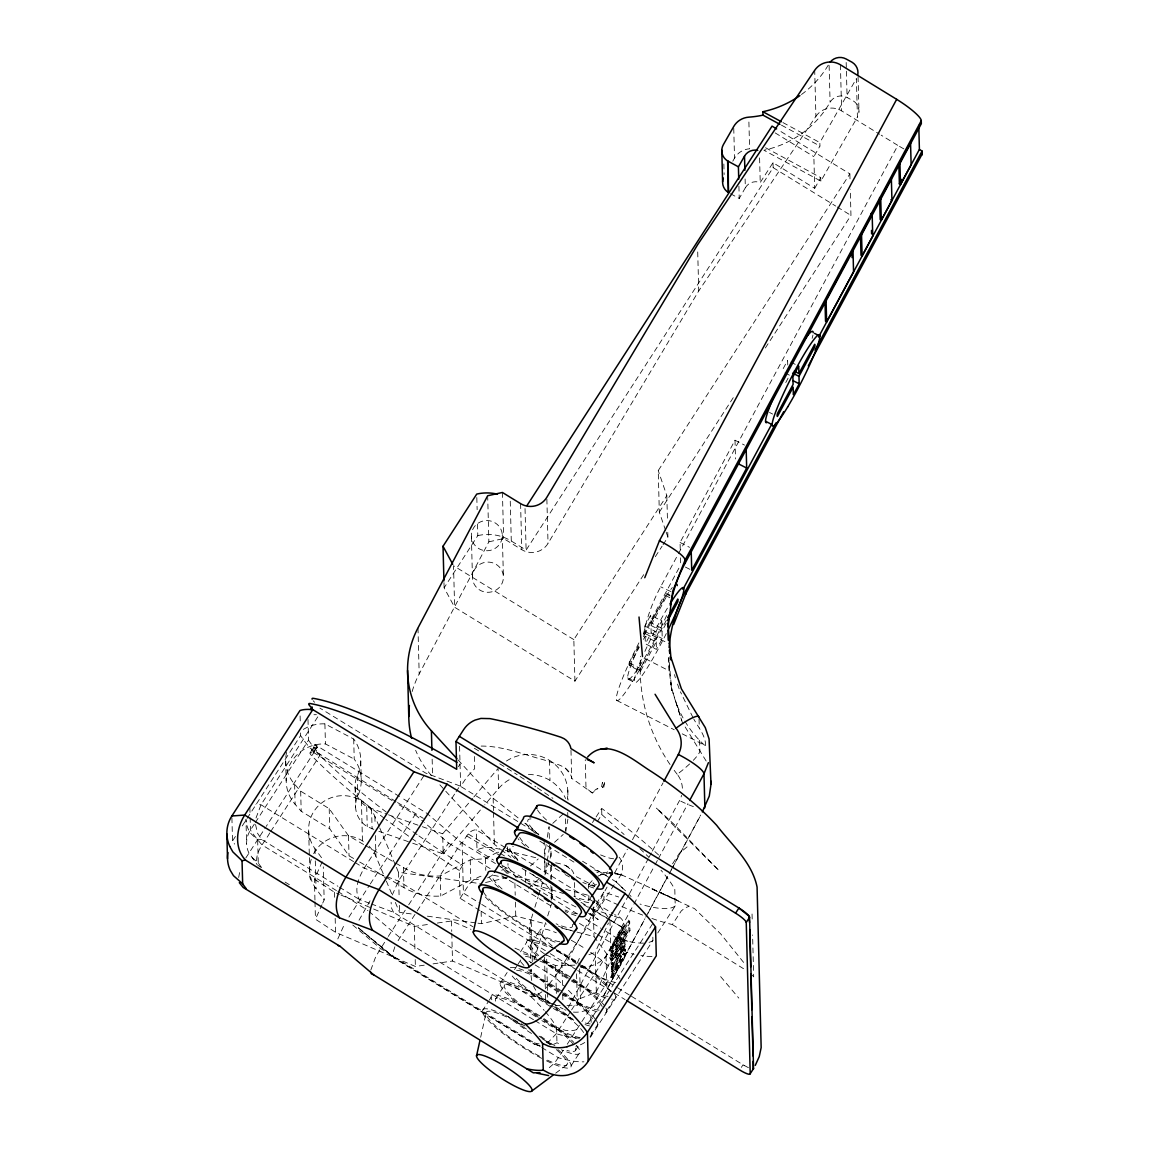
<?xml version="1.0" encoding="UTF-8"?>
<svg xmlns="http://www.w3.org/2000/svg" width="1149" height="1149" viewBox="0 0 1149 1149"><rect width="100%" height="100%" fill="white"/><g stroke="black" fill="none" stroke-linecap="round" stroke-linejoin="round"><path stroke-width="0.75" stroke-dasharray="5 3.75" d="M617.114 938.79L618.047 936.22L610.995 947.982L612.115 948.557L618.88 937.124C615.433 943.501 620.862 929.455 623.835 926.108C627.799 924.227 619.756 941.347 617.114 938.647M615.936 947.71L617.386 944.061A7.741 0.833 -62.9 0 1 619.368 940.658A10.111 1.077 -62.9 0 1 620.862 938.503L621.508 937.957L619.857 941.979A8.474 0.905 -62.9 0 1 616.898 946.833A7.411 0.79 -62.9 0 1 615.936 947.71L614.787 946.948L616.281 943.501A7.741 0.833 -62.9 0 1 618.263 940.097A10.111 1.077 -62.9 0 1 619.742 937.943L621.508 937.957M611.785 977.684L621.508 960.133L612.776 974.28L611.67 973.706L620.403 959.559L611.713 975.156L611.785 977.684L612.891 978.244L621.25 964.14A7.038 0.747 -62.9 0 0 625.429 955.307A12.021 1.293 -62.9 0 0 625.157 953.972A28.179 3.016 -62.9 0 0 624.137 954.862L622.787 954.388A7.066 0.761 -62.9 0 0 624.553 949.634A13.386 1.436 -62.9 0 0 623.95 949.419A21.343 2.284 -62.9 0 0 623.304 950.022L624.41 950.582A21.343 2.284 -62.9 0 1 625.056 949.993A13.386 1.436 -62.9 0 1 625.659 950.194A7.066 0.761 -62.9 0 1 623.893 954.948L623.806 955.221M238.676 877.52L240.141 869.434M612.776 974.28L612.719 971.666L620.245 958.97C622.873 955.623 620.043 954.201 619.139 958.41L611.613 971.106L611.67 973.706M546.105 844.328L544.712 856.479M547.283 837.262L549.064 826.691L549.409 840.077M546.924 862.64L545.157 873.226L544.755 858.159M547.226 860.874L549.581 846.77M565.696 832.221L567.893 819.151M623.088 950.237L623.95 946.201L625.056 946.762L624.194 950.812M370.782 970.144L375.852 956.37L387.299 937.957M256.026 817.973L260.995 804.76L319.077 714.836M480.67 1037.274L485.955 1013.432M610.995 947.982L619.498 931.667L624.036 925.505M612.115 948.557L620.604 932.227L625.142 926.008M623.088 932.169L623.419 931.882A19.576 2.097 -62.9 0 1 624.237 931.638A8.819 0.948 -62.9 0 1 623.692 934.051A9.307 0.991 -62.9 0 1 620.259 941.275L619.052 943.458A22.032 2.355 -62.9 0 1 615.017 950.18A20.064 2.154 -62.9 0 1 611.153 955.164A14.348 1.537 -62.9 0 1 610.837 954.058A6.908 0.747 -62.9 0 1 612.173 950.438L613.279 950.999A6.908 0.747 -62.9 0 0 611.943 954.618A14.348 1.537 -62.9 0 0 612.259 955.738A20.064 2.154 -62.9 0 0 616.123 950.74A22.032 2.355 -62.9 0 0 620.158 944.033L621.365 941.85A9.307 0.991 -62.9 0 0 624.797 934.611A8.819 0.948 -62.9 0 0 625.343 932.198A19.576 2.097 -62.9 0 0 624.525 932.442L623.088 932.169L624.395 932.27L629.738 923.25L629.681 920.722L628.575 920.148L611.053 949.72L611.11 952.09L612.216 952.665L613.351 950.783M392.254 895.014L398.444 881.039L455.061 793.37M532.289 961.641L531.168 919.114L532.763 914.015M534.874 907.222L538.048 897.024M538.579 895.315L542.802 881.714M544.928 874.92L550.213 857.93A18.772 18.312 -1.5 0 0 549.423 845.204M533.969 960.09L545.603 922.69M547.714 915.897L551.419 904.004M337.806 938.92L344.571 923.968M359.019 920.234L370.079 900.845M394.868 946.776L392.47 954.345L393.662 957.792L534.558 1044.312L540.389 1045.935M314.955 900.084L314.395 879.2L322.395 861.477M424.225 965.174L415.378 966.467L335.537 932.299L315.444 919.214L321.979 904.723M322.711 903.114L324.162 899.897L323.3 866.834M579.369 958.395L576.338 965.117L555.628 965.577L539.355 958.611M567.032 1005.375L577.387 1005.145L580.417 998.424L596.317 992.262L595.268 952.234L608.467 922.949M596.317 992.262L610.981 959.717L609.932 919.703L595.958 900.615M612.202 963.034L613.465 963.264L612.604 967.199L611.483 966.639L611.426 964.37L612.202 963.034L613.307 963.594M573.423 1012.111C588.231 1013.418 601.43 1002.603 606.916 989.433L644.905 918.74M412.146 691.597A93.873 91.575 -1.5 0 1 419.184 674.018L488.871 541.825L487.722 497.531M680.237 549.294L680.064 542.486L735.015 440.239L744.509 445.094M643.584 633.875A178.985 174.605 -1.5 0 1 660.646 586.794L677.594 555.269M678.441 553.689L897.872 145.42L881.154 135.151M643.383 634.277A62.276 6.664 -62.9 0 1 644.905 631.433L679.648 566.787M643.483 639.375L645.135 636.287L656.223 641.946L640.453 671.275L629.365 665.616A40.675 4.352 -62.9 0 1 629.293 662.872L639.261 644.345M643.411 636.618L645.063 633.53L644.862 626.076A40.675 4.352 -62.9 0 1 650.679 615.246L661.767 620.92L661.968 628.374L650.88 622.715L650.679 615.246M650.88 622.715L666.65 593.372L669.81 594.995M629.365 665.616L639.332 647.088M666.19 623.404L662.039 631.117L662.226 638.585A40.675 4.352 -62.9 0 1 656.409 649.4L645.336 643.742A40.675 4.352 -62.9 0 0 651.153 632.927L650.952 625.458L666.722 596.13A40.675 4.352 -62.9 0 0 666.65 593.372M640.453 671.275A40.675 4.352 -62.9 0 1 640.381 668.531L666.808 619.383M547.499 990.438L546.579 954.991L561.904 962.819A32.301 31.511 -1.5 0 0 565.466 964.428L607.045 887.071M614.672 872.852L627.411 849.168M632.496 839.704L663.045 782.857M568.367 1007.343L628.618 895.243M629.465 893.678L648.137 858.935M648.984 857.355L651.526 852.615M652.373 851.036L679.533 800.523A25.034 24.416 -1.5 0 0 681.587 795.338M580.489 967.171C590.04 967.372 600.18 963.882 606.04 956.011L633.056 905.742M633.903 904.177L654.169 866.475M655.002 864.895L657.544 860.184M658.391 858.619L687.935 803.639M645.752 917.175L667.698 876.328M671.088 870.052L700.631 815.058M604.187 994.761L644.675 919.444M648.05 913.168L668.301 875.509M669.135 873.944L671.662 869.233M672.51 867.667L701.192 814.311M732.803 161.19L734.527 158.16A18.772 18.312 -1.5 0 1 749.608 148.796L748.818 118.907M730.477 193.707L739.238 198.461L745.342 187.775L745.112 178.985M745.342 187.775A12.079 11.777 -1.5 0 1 760.236 182.504L773.018 162.698L814.698 188.292L813.865 156.652L819.941 146.038L819.855 142.591L856.407 78.549L857.413 117.054L820.86 181.111L763.913 150.217A100.135 97.679 -1.5 0 0 830.081 102.232A12.51 12.208 -1.5 0 1 847.1 97.493L853.147 100.796A12.51 12.208 -1.5 0 1 857.413 117.054M814.698 188.292L820.759 177.664L765.363 147.618M611.11 952.09L629.681 920.722M611.239 957.146L628.762 927.573L629.867 928.148L629.939 930.661L612.417 960.219L611.311 959.659L611.239 957.146L612.345 957.706L612.417 960.219M612.345 957.706L629.867 928.148M611.311 959.659L628.833 930.087L628.762 927.573M616.999 953.067C610.119 965.95 626.55 947.264 624.97 943.803L623.864 943.228L615.175 957.232M611.483 966.639L623.936 945.641L623.864 943.228M621.595 955.81L612.676 970.259L611.57 969.684L611.498 967.185L623.95 946.201M612.604 967.199L625.042 946.201L624.97 943.803M611.57 969.684L625.056 946.762M612.891 978.244L612.819 975.716L620.015 963.58A7.038 0.747 -62.9 0 0 624.324 954.747A12.021 1.293 -62.9 0 0 624.051 953.397A28.179 3.016 -62.9 0 0 623.031 954.302L622.701 954.647M616.281 957.792L624.927 942.166L624.869 939.81L623.763 939.25L615.318 953.44A8.905 0.948 -62.9 0 0 612.431 958.884L611.613 960.736A6.995 0.747 -62.9 0 0 610.966 962.603L612.101 964.198A19.188 2.054 -62.9 0 0 613.451 963.192L612.36 962.704A19.188 2.054 -62.9 0 1 610.981 963.623M624.869 939.81L616.424 954.015A8.905 0.948 -62.9 0 0 613.537 959.444L612.719 961.296A6.995 0.747 -62.9 0 0 612.072 963.164L612.101 964.198M488.871 541.825L503.635 538.551L521.79 549.696A18.772 18.312 -1.5 0 0 548.03 543.391L698.736 290.941L815.905 116.365L814.698 70.29M398.071 940.686L416.24 912.435M619.167 956.858L620.503 955.336M614.126 884.787L554.809 977.038L545.258 988.844M570.651 1011.393L556.303 1033.712L547.814 1042.674M571.599 1009.899L622.126 931.322C627.397 924.701 621.911 916.5 614.543 914.69M235.43 836.472L232.515 840.996A32.445 30.822 -23.5 0 0 230.963 843.725M242.238 825.93L246.13 819.898M247.107 818.404L300.621 735.561L300.521 731.985M254.331 824.092L250.468 830.081A24.948 23.698 -23.1 0 0 248.787 852.745L257.275 864.809M255.308 822.583L308.55 740.157L307.946 717.45M399.507 796.516L314.927 744.581L311.58 749.751L313.332 751.877M310.058 752.94L313.39 747.769M384.341 818.303A231.552 42.355 32.9 0 1 311.508 755.525A12.51 2.284 32.9 0 1 311.638 752.753A12.51 2.284 32.9 0 0 313.275 752.308L317.253 747.367L266.252 826.346M313.246 752.509L316.593 747.338M245.814 857.973L265.275 827.855M269.785 832.939C264.543 842.332 254.475 852.141 257.074 863.947M270.762 831.445L320.126 754.994A209.649 38.348 32.9 0 1 308.55 740.157M643.699 574.672L574.931 681.142L454.631 607.275L444.117 587.8L477.812 535.621L477.453 521.775M477.812 535.621A43.806 42.743 -1.5 0 1 511.291 541.021L526.113 550.112L773.148 167.653L773.018 162.698M423.722 776.006L364.219 868.141C358.919 877.147 353.619 889.441 359.278 899.394L370.682 903.689M348.923 917.074L369.36 885.434M370.323 883.94L415.076 814.641L396.965 803.524M458.379 766.728L460.045 764.142M665.616 530.508L659.325 512.138L658.233 470.602L849.872 173.887L778.16 129.866M456.024 791.876L459.873 785.93L538.709 834.346M574.931 681.142L573.839 639.605L666.822 495.65L658.233 470.602M659.325 512.138L735.202 394.667M765.363 347.975L850.964 215.423L850.289 189.47M388.261 936.449L407.723 906.331M408.699 904.823L448.584 843.064L424.469 822.598M417.202 910.956L461.352 842.605L426.696 813.205L401.015 797.435M655.318 556.676L662.097 546.177M663.074 544.683L667.914 537.186L667.77 531.987M479.952 910.496L460.088 898.303L459.356 870.497L462.702 865.326A231.552 42.355 32.9 0 1 418.523 835.639M460.088 898.303L467.815 886.324A25.034 24.416 -1.5 0 1 482.077 875.868M592.482 822.569L595.225 818.318M596.144 816.896L601.659 808.365A228.479 41.795 32.9 0 1 659.469 855.775M597.221 821.679L601.817 814.569L601.659 808.365M482.207 1011.134L488.44 1001.483M489.33 1000.104L491.111 997.346M500.016 983.573L507.126 972.542M520.483 951.875L526.716 942.223M495.808 998.596L504.713 984.822A47.569 8.704 32.9 0 1 550.615 1004.485M514.508 969.655L517.179 965.519M518.07 964.14L522.522 957.246M531.427 943.473L540.317 929.685M588.432 913.182A228.479 41.795 32.9 0 0 592.999 915.38L592.827 909.161L603.843 892.112L618.65 896.996M592.999 915.38L604.015 898.317L603.843 892.112M672.582 863.789L678.786 854.195A10.226 9.996 2.1 0 1 679.734 852.946L687.303 846.712M563.355 1050.258L554.594 1063.012L546.981 1069.69M567.247 1044.226L580.863 1023.141M581.839 1021.633L626.593 952.349A219.042 40.057 32.9 0 0 634.133 954.273M652.488 923.954L591.06 1019.062A24.991 23.957 -17.6 0 1 585.631 1025.037M575.333 1050.703L579.785 1043.809M571.139 1065.726L580.044 1051.953M590.715 1035.407L597.839 1024.391M606.744 1010.603L615.649 996.815M652.833 937.167L652.919 940.457L591.505 1035.565A24.991 24.56 24 0 1 588.489 1039.342M657.774 932.945L675.239 905.915L674.808 889.412A204.651 37.429 32.9 0 0 660.962 870.181M651.914 918.468A228.479 41.795 32.9 0 0 672.337 924.557L681.256 910.97L685.019 907.839L688.854 906.432M741.349 1067.378L743.03 1064.793A12.524 2.284 32.9 0 0 747.683 1067.378M505.129 847.517L476.261 829.779C469.036 829.707 465.604 838.138 462.113 843.079L463.42 893.132L480.239 903.459M612.13 950.367L612.216 952.665M588.805 884.4L593.415 879.272M412.721 843.208L443.198 853.894L442.667 833.815L472.684 798.397M473.833 797.033L498.077 768.437L498.609 788.516L484.749 804.86M443.198 853.894L483.6 806.225M552.784 823.33L565.179 812.128M554.55 842.289L563.225 834.447M530.479 865.929L538.192 858.949M528.425 888.321L538.723 879.028M481.158 746.074C502.731 745.945 523.642 754.563 544.324 760.006C554.191 763.812 569.631 765.378 571.714 778.361A228.479 41.795 32.9 0 1 592.353 792.997L597.911 788.429A12.194 11.433 -86.1 0 0 592.381 793.011M555.685 1073.18L566.931 1064.778M541.955 991.831L535.894 995.752L531.111 996.772L393.504 912.292L372.319 904.306M395.816 863.158L403.443 867.581A62.577 61.055 -1.5 0 0 440.282 875.926L470.214 859.869L485.452 858.648L499.643 851.036M385.647 877.046L403.974 887.66A62.577 61.055 -1.5 0 0 440.799 896.005L470.745 879.947L480.9 879.143M487.564 877.879L493.869 874.504M501.74 870.267L508.045 866.892L507.959 863.545M598.011 876.098L603.44 873.8L611.886 872.78M588.906 954.704L595.268 952.234M485.553 882.504L507.858 877.549M477.97 923.193L481.445 923.681L515.757 916.055L546.378 924.069M373.597 909.003L414.329 926.453L430.243 924.112M437.309 923.064L451.456 920.995L470.989 929.354M433.058 963.867L452.505 961.024L550.17 1002.818M560.123 1005.533L556.676 1005.605L551.793 1003.522M611.656 872.823L609.085 872.795L620.92 874.849L614.629 873.068L616.424 873.412M537.201 1045.432L540.145 1045.691M396.391 867.337L398.473 872.278L480.397 883.653M395.357 902.439L399.522 912.292L413.468 914.231M427.414 916.17L476.217 922.949M622.183 875.15L614.629 873.068M359.005 928.392L394.696 957.95L534.558 1044.312M393.662 957.792L394.696 957.95L358.244 927.76L392.901 957.16M500.576 849.37L493.381 847.876A25.034 24.416 -1.5 0 0 477.05 849.973L476.261 829.779M505.359 850.418L538.163 858.26M572.216 966.395L565.466 964.428M516.418 876.472L550.428 885.391M565.739 889.398L592.956 896.522M643.526 943.128A204.651 37.429 32.9 0 1 627.785 941.232L617.516 938.474L602.277 929.124M561.689 928.09L575.29 931.652M576.999 932.098L594.004 936.55L610.981 959.717M617.516 938.474L627.785 941.232M555.642 862.798C562.479 864.206 571.355 866.073 573.782 873.757M592.827 909.161L612.704 915.696M614.356 916.227L620.618 918.424M303.307 729.414A37.544 36.624 -1.5 0 1 324.908 723.856L353.691 739.022A37.544 36.624 -1.5 0 1 357.325 775.719A25.034 24.416 -1.5 0 0 366.703 806.569L386.796 814.224M388.491 814.813L420.663 826.102M422.358 826.691L442.667 833.815M353.691 739.022L354.222 759.116A37.544 36.624 -1.5 0 1 357.842 795.797A25.034 24.416 -1.5 0 0 367.235 826.648L377.174 830.741M378.868 831.33L411.026 842.619M313.275 752.308L395.457 802.591M459.873 785.93L425.633 773.047L319.91 708.129M514.939 948.169L537.732 957.921M314.395 879.2L334.488 892.27L339.386 894.367M341.009 895.057L371.974 908.313M652.101 888.68L662.284 893.477L650.765 888.407L694.571 908.658L720.682 933.878L745.428 964.672M621.192 874.705L653.336 889.24M682.233 733.838L705.615 745.701C705.802 735.777 698.247 727.331 693.752 718.987M748.459 1067.708L742.843 1064.678M545.301 1011.68A179.617 32.847 32.9 0 1 556.547 1027.249L565.667 1030.452L570.55 1030.696A24.991 23.957 -17.6 0 0 580.073 1028.427M673.142 898.403L679.806 901.548L666.635 895.344L676.531 899.983M790.799 362.093L795.539 364.506M784.982 372.908L789.736 375.335M769.485 412.448L772.645 414.071M680.064 542.486L689.558 547.341M685.393 567.06L690.147 569.473M666.908 594.335L670.082 595.943M666.722 596.13L669.881 597.739M650.952 625.458L662.039 631.117M644.862 626.076L655.95 631.735L656.151 639.189L645.063 633.53M651.153 632.927L662.226 638.585M644.905 631.433L668.503 643.497M629.293 662.872L640.381 668.531M629.106 664.668L640.194 670.327M627.641 677.91L634.291 681.3M628 679.174L634.65 682.563M616.74 700.43L674.248 729.759M629.738 923.25L628.632 922.69L628.575 920.148M628.833 930.087L629.939 930.661M624.108 931.552L625.214 932.112M623.146 932.011L624.252 932.571M620.661 932.27L621.767 932.83M618.894 932.859L620 933.433M618.765 934.022L619.871 934.582M618.65 934.309L619.756 934.884M618.363 934.898L619.469 935.458M618.004 936.234L619.153 936.794M617.903 936.349L619.139 936.895M620.115 937.527L621.221 938.101M619.886 937.771L620.991 938.345M617.458 938.36L618.564 938.934M624.927 942.166L623.821 941.591L623.763 939.25M623.936 945.641L625.042 946.201M624.008 948.5L625.113 949.074M624.453 949.261L625.559 949.835M623.246 949.821L624.367 950.395M623.117 950.122L624.223 950.697M624.467 953.354L625.573 953.914M610.981 947.336L612.087 947.911M622.787 954.388L623.893 954.948M611.053 949.72L613.279 950.999M620.431 959.616L621.508 960.133M610.938 955.221L612.044 955.781M611.426 964.37L612.532 964.93M611.498 967.185L612.618 967.745L612.676 970.259M611.613 971.106L612.719 971.666M611.713 975.156L612.819 975.716M533.452 985.842A31.296 30.52 -1.5 0 0 545.631 999.86L550.845 1002.632M552.382 1003.422L563.125 1008.908M554.019 1044.068A179.617 32.847 32.9 0 0 556.963 1042.703L561.358 1044.958M353.605 858.49L349.023 855.833L329.734 828.759L301.196 811.251L295.135 804.314A37.544 36.624 -1.5 0 1 290.008 764.458A37.544 36.624 -1.5 0 1 325.44 743.934L354.222 759.116M782.914 122.555L819.855 142.591M781.464 125.169L819.941 146.038M286.589 752.38A37.544 36.624 -1.5 0 0 294.618 784.236L300.665 791.158L329.203 808.681L348.506 835.754L363.759 844.601M365.296 845.477L394.279 862.267M359.709 862.023L384.125 876.17M466.695 835.984L499.011 854.957M522.091 868.515L543.635 881.154M583.649 904.651L589.81 908.27M591.347 909.175L609.817 920.004M611.354 920.909L623.663 928.148L608.424 918.913M468.218 834.002L498.695 852.457M500.217 853.377L504.799 856.149M580.992 902.295L587.096 905.986M588.618 906.92L606.902 917.994M672.337 924.557L744.983 969.598M589.538 914.245L598.227 919.573A12.51 2.284 32.9 0 1 590.414 913.326M396.032 801.6L310 748.013A219.042 40.057 32.9 0 1 300.621 735.561M397.54 802.533L423.349 818.375M353.59 861.621L260.995 804.76A209.649 38.348 32.9 0 0 255.854 804.645M355.113 862.554L364.219 868.141L398.444 881.039L472.828 926.712M815.905 116.365A18.772 18.312 -1.5 0 1 841.628 110.879L879.631 134.218M775.173 132.896L813.865 156.652M773.148 167.653L835.711 206.059M837.233 206.992L850.964 215.423M573.839 639.605L453.539 565.739L454.631 607.275M474.393 748.258L480.354 751.934M582.514 861.233L616.036 881.814L625.573 890.906M539.843 841.183L574.845 862.655M506.652 848.45L594.794 902.568M596.302 903.502L613.02 913.757M477.05 849.973L493.467 860.055M461.352 842.605L578.091 914.274M585.516 918.841L600.841 928.248M448.584 843.064L491.183 869.219M501.84 875.753L553.559 907.523M579.426 923.394L596.159 933.663M597.681 934.611L626.593 952.349M481.761 904.392L616.209 986.934M617.53 987.752L631.289 996.197M631.49 996.327L743.03 1064.793M481.474 911.444L548.705 952.708M550.227 953.656L576.209 969.598M577.732 970.532L612.877 992.104M614.399 993.052L625.099 999.616M529 961.196L533.553 963.997M535.075 964.916L554.809 977.038A204.651 37.429 32.9 0 1 565.064 986.876M255.566 824.551L257.433 833.111L261.656 839.459L337.921 886.281M339.443 887.215L359.278 899.394M336.427 890.576L262.044 844.932A209.649 38.348 32.9 0 1 250.468 830.081L250.137 817.858M337.935 891.509L367.939 910.568M533.524 1019.723L399.924 937.699L369.26 911.688M535.046 1020.657L556.303 1033.712A204.651 37.429 32.9 0 0 580.475 1038.236M257.893 865.384L260.924 867.236M285.081 882.073L289.605 884.859M540.231 1046.581L380.491 948.5L352.341 924.629M541.754 1047.515L558.486 1057.784A219.042 40.057 32.9 0 0 583.907 1061.82M261.512 867.452A184.616 33.766 32.9 0 1 258.266 862.985L251.2 856.766M565.94 865.671L572.073 870.439M458.049 759.891L493.151 798.21L519.305 818.835M524.806 823.187L538.565 834.03M439.88 784.824L494.357 844.285L499.872 848.637M501.237 849.714L510.874 857.312M532.892 874.691L545.272 884.457A18.772 18.312 -1.5 0 1 552.195 899.739M261.656 839.459A184.616 33.766 32.9 0 0 257.663 840.077L250.583 833.255L248.155 828.989A24.948 24.531 36.1 0 1 245.972 819.481L246.604 843.668M415.076 814.641L423.119 821.463M601.817 814.569L624.122 834.504M625.271 890.619L616.036 881.814C622.241 875.351 625.645 864.421 619.009 857.053M704.596 745.241C686.384 728.897 674.678 706.161 670.671 682.118L671.763 690.664L668.833 657.501L669.221 670.858L671.763 690.664M720.653 976.621L738.793 998.093M314.927 744.581L317.253 747.367M565.279 768.063L570.493 774.397M752.265 975.113L753.687 976.894L752.595 934.97M517.998 860.788L507.528 846.813L507.743 855.172M508.045 866.892L516.432 878.066M379.041 826.26L374.876 816.408A34.427 33.58 -1.5 0 0 326.431 799.848A34.427 33.58 -1.5 0 0 314.984 848.709L323.113 859.869M311.207 859.38A34.427 33.58 -1.5 0 0 316.032 888.723L324.162 899.897M706.175 761.04L682.291 722.319L676.057 702.628M393.504 912.292L391.622 908.27L391.105 902.295M692.991 717.608L680.423 691.799M379.73 827.898L395.701 865.7M369.016 846.066A34.427 33.58 -1.5 0 1 375.924 856.422L385.647 879.43M386.337 881.082L391.895 894.224M620.388 937.397L618.751 941.419A8.474 0.905 -62.9 0 1 615.792 946.259A7.411 0.79 -62.9 0 1 614.83 947.149M677.551 684.1L679.174 688.797M666.19 532.174L667.914 537.186M672.984 692.761L681.774 720.682M308.866 837.449L309.584 839.948M309.469 875.955L310.632 879.976M674.492 674.592L675.382 677.824M858.059 76.753L858.978 111.769M849.872 173.887L850.059 180.81M846.181 62.477L846.368 69.486M846.411 71.238L847.1 97.493M840.422 64.804L841.628 110.879M829.118 65.479L830.081 102.232M820.759 177.664L820.86 181.111M787.74 364.951L787.625 360.47A40.675 4.352 -62.9 0 0 781.808 371.285M759.59 157.901L760.236 182.504M738.922 186.152L739.238 198.461M733.751 128.286L734.527 158.16M752.049 914.015L752.236 920.995M735.015 440.239L735.504 458.982M723.856 164.005L724.129 174.547M697.716 251.947L698.736 290.941M699.052 719.173L699.281 727.978M699.597 740.243L699.87 750.828A28.782 5.113 -38.3 0 1 693.307 760.322M680.467 557.811L680.639 564.633M666.822 495.65L667.454 519.879M656.223 641.946L656.409 649.4M645.135 636.287L645.336 643.742M606.04 956.011L606.916 989.433M593.229 906.963L594.004 936.55M588.633 888.392L588.532 884.845A12.51 2.284 32.9 0 1 594.794 886.224A228.479 41.795 32.9 0 1 574.27 875.581M588.805 895.459L588.992 902.525M591.146 1022.351L591.06 1019.062A204.651 37.429 32.9 0 0 566.242 988.068M591.419 1032.262L591.505 1035.565A204.651 37.429 32.9 0 1 587.627 1037.461M579.642 968.837L580.417 998.424M570.981 750.326L571.714 778.361M574.443 882.59L574.816 896.608M576.568 973.821L577.387 1005.145M567.778 790.095L568.037 800.135M567.707 812.458L567.85 817.485M565.351 818.82L565.653 830.54M561.904 962.819L562.507 985.856M562.751 994.718L562.881 1000.047M546.867 499.083L548.03 543.391M555.628 965.577L556.36 993.425M549.481 760.351L550.012 780.444M556.547 1027.249L556.963 1042.703M550.989 851.495L551.175 858.576M551.362 865.671L551.735 879.847M551.908 886.942L552.195 897.57M550.443 866.791L550.773 879.186M550.96 886.281L551.376 902.224M544.109 840.149L544.525 856.106M544.569 857.872L544.985 873.814M547.556 992.205L547.786 1001.066M544.511 957.332L545.301 987.465M545.488 994.546L545.631 999.86M525.036 508.576L526.113 550.112M520.583 503.621L521.79 549.696M529.833 927.43L530.752 962.862M530.939 969.957L531.039 973.505M525.337 870.569L525.639 882.288M510.257 501.208L511.291 541.021M514.896 882.992L515.212 895.172M515.398 902.137L515.757 916.055M502.429 492.476L503.635 538.551M502.3 534.644L503.391 576.18M493.151 798.21L493.481 810.62M493.524 812.386L494.357 844.285M476.821 497.546L477.137 509.668M485.452 858.648L485.768 870.368M471.392 536.669L472.469 578.206M481.129 911.487L481.445 923.681M474.609 756.502L474.652 768.71L466.724 777.227L460.634 786.404L459.543 745.026M470.214 859.869L470.745 879.947M443.974 582.615L444.117 587.8M451.456 920.995L451.729 931.437M451.772 933.175L452.505 961.024M440.282 875.926L440.799 896.005M432.153 759.173L432.57 775.13M417.977 627.928L419.184 674.018M414.329 926.453L415.019 952.55M415.206 959.516L415.378 966.467M403.443 867.581L403.974 887.66M398.473 872.278L399.163 898.374M399.349 905.34L399.522 912.292M374.876 816.408L375.105 825.097M375.378 835.538L375.924 856.422M371.558 808.882L372.089 828.96M366.703 806.569L367.235 826.648M360.757 760.753L361.274 780.832M361.418 800.81L362.452 840.824M357.325 775.719L357.842 795.797M355.084 787.525L355.601 807.603M348.506 835.754L349.023 855.833M334.488 892.27L334.632 897.498M335.178 918.367L335.537 932.299M329.203 808.681L329.734 828.759M324.908 723.856L325.44 743.934M314.984 848.709L315.113 853.922M315.3 860.888L316.032 888.723M314.998 901.821L315.444 919.214M308.708 831.531L309.34 855.89M309.397 857.628L309.756 871.56M300.104 715.913L300.291 723.051M300.665 791.158L301.196 811.251M294.618 784.236L295.135 804.314M285.656 760.825L286.187 780.903M257.663 840.077L258.266 862.985M249.864 807.388L250.094 816.12M231.911 817.786L232.515 840.996A219.042 40.057 32.9 0 0 234.626 844.098M506.479 761.011A39.425 38.463 -1.5 0 1 549.753 760.523A39.425 38.463 -1.5 0 1 567.362 799.072M498.609 788.516A39.425 38.463 -1.5 0 1 511.937 778.333M528.411 774.541A39.425 38.463 -1.5 0 1 565.538 798.541M313.62 853.693A34.427 33.58 -1.5 0 1 365.899 843.251M655.95 631.735A40.675 4.352 -62.9 0 1 661.767 620.92M638.887 642.923A62.276 6.664 -62.9 0 0 616.525 700.086A62.276 6.664 -62.9 0 0 645.623 658.808L669.221 670.858A150.203 146.526 -1.5 0 1 668.689 659.239M666.635 615.519A53.385 5.716 -62.9 0 1 631.878 676.761A53.385 5.716 -62.9 0 1 638.887 646.585M644.488 634.866A53.385 5.716 -62.9 0 1 672.323 587.541M666.305 633.544A53.385 5.716 -62.9 0 1 637.896 680.84A53.385 5.716 -62.9 0 1 641.343 659.483M644.891 651.397A53.385 5.716 -62.9 0 1 668.301 606.658M812.946 334.991A51.231 5.486 -62.9 0 1 812.113 338.337M689.615 763.941A28.782 5.113 -38.3 0 1 677.221 774.297A25.034 24.416 -1.5 0 1 682.391 789.851M431.55 775.719A93.873 91.575 -1.5 0 1 415.636 750.297M903.846 148.882A28.84 5.271 32.9 0 1 897.872 145.406M565.94 1010.215A32.301 31.511 -1.5 0 1 564.518 1009.598M544.425 953.785A31.296 30.52 -1.5 0 1 531.168 919.114M531.728 980.485A31.296 30.52 -1.5 0 1 531.413 969.296M693.393 806.584A28.782 5.53 28.3 0 1 679.533 800.523M677.221 774.297A178.985 174.605 -1.5 0 1 674.061 770.16M670.025 764.487A178.985 174.605 -1.5 0 1 640.553 656.208M671.002 591.534A28.782 5.53 28.3 0 1 660.646 586.794M788.085 378.136A40.675 4.352 -62.9 0 1 784.609 384.728M559.836 941.72A48.129 8.804 32.9 0 1 517.337 921.182A48.129 8.804 32.9 0 1 483.269 891.61M607.706 871.789A47.569 8.704 32.9 0 1 593.372 869.362M538.867 834.935A47.569 8.704 32.9 0 1 531.125 818.921M613.652 858.763A47.569 8.704 32.9 0 1 600.611 854.885M546.579 820.099A47.569 8.704 32.9 0 1 537.373 809.657M555.082 942.123A52.567 9.609 32.9 0 1 485.079 896.78M570.996 930.288A52.567 9.609 32.9 0 1 558.084 925.979M498.465 887.387A52.567 9.609 32.9 0 1 489.46 877.491M593.774 888.005A52.567 9.609 32.9 0 1 587.857 885.922M569.444 876.974A52.567 9.609 32.9 0 1 562.234 872.823M559.348 871.071A52.567 9.609 32.9 0 1 547.829 863.617M525.179 846.037A52.567 9.609 32.9 0 1 518.07 838.713M606.6 875.15A52.567 9.609 32.9 0 1 596.762 872.134M535.377 833.413A52.567 9.609 32.9 0 1 525.064 822.354M594.722 886.238A47.569 8.704 32.9 0 1 582.816 882.446M528.77 847.66A47.569 8.704 32.9 0 1 519.578 837.219M590.126 896.809A47.569 8.704 32.9 0 1 573.911 896.234M517.682 859.395A47.569 8.704 32.9 0 1 513.316 846.483M575.979 915.566A52.567 9.609 32.9 0 1 565.365 911.487M507.37 873.599A52.567 9.609 32.9 0 1 500.275 866.289M588.791 902.712A52.567 9.609 32.9 0 1 575.879 898.417M515.039 858.676A52.567 9.609 32.9 0 1 507.269 849.915M572.331 924.371A47.569 8.704 32.9 0 1 556.102 923.796M502.07 889.01A47.569 8.704 32.9 0 1 492.576 874.82M576.913 913.8A47.569 8.704 32.9 0 1 565.006 910.022M508.777 873.183A47.569 8.704 32.9 0 1 501.768 864.78M652 956.385A219.042 40.057 32.9 0 1 640.898 955.58M313.95 714.721A209.649 38.348 32.9 0 1 316.406 714.692M652.919 940.457A204.651 37.429 32.9 0 1 649.041 942.352M628.833 894.152A204.651 37.429 32.9 0 1 631.088 896.479M584.769 1042.459A24.991 24.56 24 0 1 575.836 1046.236M539.154 1043.91A179.617 32.847 32.9 0 1 532.303 1042.43M531.111 996.772A179.617 32.847 32.9 0 1 544.195 1010.416M316.621 747.137A12.51 2.284 32.9 0 1 314.97 747.597A12.51 2.284 32.9 0 0 314.855 750.369A231.552 42.355 32.9 0 0 387.687 813.133M459.356 870.497A231.552 42.355 32.9 0 1 385.791 819.395M417.101 834.634A231.552 42.355 32.9 0 1 389.123 814.224M313.16 700.746A12.51 2.284 32.9 0 0 313.763 701.378A12.51 2.284 32.9 0 1 314.582 702.283M472.612 529.718A15.483 15.109 -1.5 0 1 498.752 525.983A15.483 15.109 -1.5 0 1 490.264 550.385A15.483 15.109 -1.5 0 1 471.822 531.958M828.228 65.163A100.135 97.679 -1.5 0 1 801.27 94.663M506.867 878.123A625.832 610.521 -1.5 0 0 494.099 875.409A25.034 24.416 -1.5 0 0 491.097 874.992M525.897 882.676A625.832 610.521 -1.5 0 1 563.47 893.52M675.239 905.915A204.651 37.429 32.9 0 1 640.036 904.062M639.907 848.651A204.651 37.429 32.9 0 1 648.797 857.24M592.353 792.997A12.51 2.284 32.9 0 1 585.961 786.591L585.272 760.078A12.51 2.284 32.9 0 1 585.387 759.719M499.772 763.841A228.479 41.795 32.9 0 1 517.179 774.742M520.066 776.58A228.479 41.795 32.9 0 1 535.894 786.893M537.33 787.841A228.479 41.795 32.9 0 1 552.884 798.354M642.693 915.092A228.479 41.795 32.9 0 1 604.015 898.317M575.965 906.978A228.479 41.795 32.9 0 1 502.429 865.556M556.375 1049.611A48.129 8.804 32.9 0 1 545.402 1059.206M539.513 1056.218A48.129 8.804 32.9 0 1 486.731 1015.86A48.129 8.804 32.9 0 1 523.843 1026.301M538.996 1036.096A48.129 8.804 32.9 0 1 550.371 1044.57M607.993 996.341A47.569 8.704 32.9 0 1 540.92 957.663M538.723 955.609A47.569 8.704 32.9 0 1 550.314 947.882M556.619 950.97A47.569 8.704 32.9 0 1 577.329 963.135M581.724 966.094A47.569 8.704 32.9 0 1 610.65 991.817M615.763 982.452A47.569 8.704 32.9 0 1 578.435 965.002M576.927 964.04A47.569 8.704 32.9 0 1 554.881 948.241M552.252 946.029A47.569 8.704 32.9 0 1 556.317 932.801M571.283 940.284A47.569 8.704 32.9 0 1 586.22 949.361M590.629 952.306A47.569 8.704 32.9 0 1 620.072 979.25M557.897 1049.568A52.567 9.609 32.9 0 1 543.19 1059.163M541.639 1058.344A52.567 9.609 32.9 0 1 486.386 1018.431A52.567 9.609 32.9 0 1 504.181 1014.782M505.617 1015.457A52.567 9.609 32.9 0 1 524.921 1026M540.662 1036.254A52.567 9.609 32.9 0 1 551.463 1044.254M576.539 1045.446A52.567 9.609 32.9 0 1 561.315 1049.769M550.529 1044.57A52.567 9.609 32.9 0 1 543.118 1040.506M531.527 1033.482A52.567 9.609 32.9 0 1 508.088 1016.664M491.844 999.774A52.567 9.609 32.9 0 1 542.529 1017.698M543.965 1018.66A52.567 9.609 32.9 0 1 573.926 1042.516M573.495 979.207A52.567 9.609 32.9 0 1 602.708 1012.93M597.02 1011.795A52.567 9.609 32.9 0 1 562.579 994.862M558.227 992.133A52.567 9.609 32.9 0 1 528.425 969.828M523.93 965.433A52.567 9.609 32.9 0 1 519.405 959.918M523.614 953.885A52.567 9.609 32.9 0 1 536.54 958.18M542.701 961.038A52.567 9.609 32.9 0 1 572.087 978.259M614.054 992.894A52.567 9.609 32.9 0 1 611.598 999.142M605.925 998.007A52.567 9.609 32.9 0 1 571.484 981.074M567.132 978.345A52.567 9.609 32.9 0 1 542.4 960.463M537.315 956.04A52.567 9.609 32.9 0 1 554.665 948.801M556.217 949.605A52.567 9.609 32.9 0 1 579.57 963.523M582.399 965.433A52.567 9.609 32.9 0 1 609.544 987.393M599.103 1010.115A47.569 8.704 32.9 0 1 560.626 992.564M559.118 991.616A47.569 8.704 32.9 0 1 529.818 969.397M525.466 956.485A47.569 8.704 32.9 0 1 538.508 960.363M539.929 960.995A47.569 8.704 32.9 0 1 568.425 976.923M572.834 979.867A47.569 8.704 32.9 0 1 602.277 1006.811M590.198 1023.903A47.569 8.704 32.9 0 1 584.74 1022.84M567.936 1015.644A47.569 8.704 32.9 0 1 550.213 1005.389M547.24 1003.465A47.569 8.704 32.9 0 1 515.872 977.713M516.562 970.273A47.569 8.704 32.9 0 1 559.52 990.697M562.464 992.664A47.569 8.704 32.9 0 1 592.841 1019.378M576.137 1038.337A52.567 9.609 32.9 0 1 541.883 1020.614M536.08 1016.865A52.567 9.609 32.9 0 1 500.806 981.835A52.567 9.609 32.9 0 1 552.87 1004.872M555.699 1006.768A52.567 9.609 32.9 0 1 575.706 1022.007M589.538 1025.956A52.567 9.609 32.9 0 1 585.028 1024.563M572.949 1019.35A52.567 9.609 32.9 0 1 510.501 973.706M510.343 967.731A52.567 9.609 32.9 0 1 561.775 991.084M564.59 992.995A52.567 9.609 32.9 0 1 595.397 1019.235M596.245 1020.47A52.567 9.609 32.9 0 1 596.403 1026.445M575.563 1048.161A47.569 8.704 32.9 0 1 566.931 1050.401M554.91 1045.576A47.569 8.704 32.9 0 1 542.903 1039.271M526.486 1029.073A47.569 8.704 32.9 0 1 511.564 1018.115M495.578 1001.138A47.569 8.704 32.9 0 1 541.71 1018.273M543.19 1019.235A47.569 8.704 32.9 0 1 573.078 1044.024M580.159 1037.59A47.569 8.704 32.9 0 1 539.815 1018.215M538.335 1017.253A47.569 8.704 32.9 0 1 504.713 984.822M553.559 1006.438A47.569 8.704 32.9 0 1 584.468 1034.373M604.647 782.426L603.713 787.783L601.372 787.668L602.449 782.44L602.55 787.668L604.647 782.426M596.345 884.242L595.527 885.204L592.941 882.849L596.345 884.242M601.99 874.346L600.668 874.791L604.374 873.628L601.99 874.346M666.018 895.143L658.822 891.926L669.637 896.78L666.018 895.143M660.129 811.366L656.237 808.049L719.015 870.64L674.564 824.81L660.129 811.366M478.989 589.552A15.483 15.109 -1.5 0 0 503.348 578.55A15.483 15.109 -1.5 0 0 481.445 563.484A15.483 15.109 -1.5 0 0 478.989 589.552"/><path stroke-width="1.5" d="M667.957 624.079L670.887 657.242L681.414 688.897L705.299 727.619L709.077 738.965L711.001 784.264L709.278 796.085L702.326 811.926M473.259 932.212L482.724 889.656M476.505 1055.988L479.909 1040.678M644.761 577.732L659.44 540.719L896.665 99.331L840.422 64.804A18.772 18.312 -1.5 0 0 814.698 70.29L697.529 244.866L546.823 497.316A18.772 18.312 -1.5 0 1 520.583 503.621L502.429 492.476L487.664 495.75L417.977 627.928A93.873 91.575 -1.5 0 0 431.406 730.821L431.923 750.311M673.644 624.539L685.967 593.473L783.661 411.715M708.402 762.663L703.978 773.794L689.63 800.494M755.266 1065.382L759.245 1056.62L761.155 1047.586L757.076 887.085C752.135 862.324 731.425 844.601 716.689 825.327C697.371 804.559 674.994 786.893 651.253 771.467C634.133 760.968 606.902 735.619 587.613 757.004M826.892 298.237L831.948 288.844M833.628 285.713L841.197 271.624M842.878 268.507L847.919 259.114M849.614 255.983L852.975 249.721L853.549 271.81L826.634 321.892L825.528 321.318L824.996 300.937M871.057 213.455L872.163 214.016L861.52 233.807L862.109 255.897L861.003 255.322L860.457 234.942M890.532 179.833L880.723 198.102L881.297 220.191L880.191 219.617L879.603 197.542M670.312 605.408A150.203 146.526 -1.5 0 1 685.177 563.082L921.34 123.69L921.268 120.659L685.091 560.051L672.768 591.117L668.043 626.88A150.203 146.526 -1.5 0 1 668.689 616.927M746.189 449.302L746.678 468.045L691.727 570.292L691.181 549.854M900.486 184.486L899.911 162.397L910.539 142.605L911.128 164.695L900.486 184.486L899.38 183.912L901.836 179.345M862.109 255.897L872.737 236.105L872.163 214.016M881.297 220.191L891.94 200.4L891.351 178.31M667.77 617.559L677.738 599.031A40.675 4.352 -62.9 0 1 677.809 601.789L667.842 620.316M682.908 589.423L771.913 423.837M798.914 373.583L814.67 344.255A40.675 4.352 -62.9 0 1 814.742 346.998L798.986 376.341L799.173 383.795A40.675 4.352 -62.9 0 1 793.356 394.61L793.169 387.156L777.399 416.498A40.675 4.352 -62.9 0 1 777.327 413.741L793.097 384.412L792.896 376.944A40.675 4.352 -62.9 0 1 798.713 366.129L798.914 373.583L794.16 371.156M818.533 337.102L919.401 149.427L918.783 125.485M669.106 647.619A150.203 146.526 -1.5 0 1 685.896 590.457L775.934 422.918M815.014 350.215L922.058 151.065L919.401 149.427M808.307 365.885L922.144 154.081L922.058 151.065M663.892 781.291L678.327 754.448A25.034 24.416 -1.5 0 0 676.014 728.222L655.059 694.255M738.735 179.129L738.419 166.82L744.509 156.149A12.079 11.777 -1.5 0 1 757.751 150.375M229.728 846.31A32.445 31.87 37.1 0 1 231.854 815.991L299.961 710.556A219.042 40.057 32.9 0 1 308.98 709.407L312.801 709.622L413.956 771.74L447.047 784.192L518.544 828.099M310.532 709.594L312.198 707.008M443.931 580.877L443.026 546.263L476.734 494.084A43.806 42.743 -1.5 0 1 497.445 494.185M526.974 505.574L772.056 126.117L776.638 128.932M413.956 771.74L345.863 877.175C338.969 888.866 332.09 904.852 339.443 917.807L372.52 930.259L525.567 1024.233A186.497 34.111 32.9 0 1 542.572 1043.479L548.245 1046.021A33.12 31.181 -24.4 0 0 567.003 1046.768M339.443 917.807L245.541 860.156C233.951 848.005 236.263 828.328 244.694 815.058L312.801 709.622L312.155 709.077A12.51 2.284 32.9 0 0 310.431 706.549A12.51 2.284 32.9 0 1 310.158 703.533A231.552 42.355 32.9 0 1 456.713 769.313L455.981 741.507L463.722 729.529A25.034 24.416 -1.5 0 1 475.112 720.064L480.928 718.427L489.991 718.613A625.832 610.521 -1.5 0 1 560.913 737.227L564.159 738.721A15.023 14.65 -1.5 0 1 570.938 748.574L594.119 762.835A12.51 2.284 32.9 0 0 587.24 759.69M447.047 784.192L378.94 889.642C372.061 901.333 365.167 917.319 372.52 930.259M478.961 887.344L487.865 873.57A52.567 9.609 32.9 0 1 537.833 892.974A52.567 9.609 32.9 0 1 575.362 930.23M496.77 859.782L505.675 845.994A52.567 9.609 32.9 0 1 555.642 865.412A52.567 9.609 32.9 0 1 593.171 902.654M514.58 832.221L523.47 818.433A52.567 9.609 32.9 0 1 573.452 837.836A52.567 9.609 32.9 0 1 610.966 875.093M494.357 872.062L501.481 861.032M512.152 844.486L519.276 833.47A47.569 8.704 32.9 0 1 565.179 853.133A47.569 8.704 32.9 0 1 598.801 885.563L591.678 896.593M529.962 816.925L537.086 805.909M573.868 924.155L580.992 913.139A47.569 8.704 32.9 0 0 542.127 877.348A47.569 8.704 32.9 0 0 501.237 863.574M609.487 869.032L616.596 858.001A47.569 8.704 32.9 0 0 577.746 822.224A47.569 8.704 32.9 0 0 536.842 808.436M567.893 941.95L576.798 928.162M585.703 914.389L594.607 900.601M603.498 886.813L612.403 873.039M606.787 882.274L625.042 893.477L556.949 998.926C549.121 1009.468 539.815 1023.098 525.567 1024.233M625.042 893.477A219.042 40.057 32.9 0 1 655.533 926.913L587.426 1032.348A32.273 30.506 -24.5 0 1 573.078 1044.656L567.003 1046.753M239.308 882.676L243.258 887.545L340.19 946.403L373.698 974.826L526.73 1068.785A186.497 34.111 32.9 0 0 543.276 1070.136L548.963 1073.137A33.12 32.589 45.3 0 0 567.75 1075.047L573.825 1073.223A32.273 31.712 41.9 0 0 588.187 1061.303L656.28 955.867L655.533 926.913M626.622 1000.549L739.683 1069.963A12.524 2.284 32.9 0 0 750.211 1073.726L746.247 922.432A12.524 2.284 32.9 0 0 735.575 913.168L738.922 907.997L459.327 736.337M746.247 922.432L749.579 917.261A12.524 2.284 32.9 0 0 738.922 907.997M750.211 1073.712L753.543 1068.556L749.579 917.261M528.554 967.271A32.876 6.018 32.9 0 0 490.925 936.421A32.876 6.018 32.9 0 0 483.715 944.148A32.876 6.018 32.9 0 0 528.554 967.271L563.685 940.988M531.8 1091.047A32.876 6.018 32.9 0 0 494.171 1060.197A32.876 6.018 32.9 0 0 486.961 1067.938A32.876 6.018 32.9 0 0 531.8 1091.047L552.87 1075.292M753.112 1068.857L753.169 1061.317M231.854 815.991L244.694 815.058L345.863 877.175L378.94 889.642L556.949 998.926A219.042 40.057 32.9 0 1 587.426 1032.348L588.187 1061.303M526.73 1068.785L533.294 1072.821L540.044 1072.721M340.19 946.403L337.849 945.383M373.698 974.826L371.357 973.806L370.811 972.313M537.215 1073.223L548.619 1075.579M890.82 199.825L891.94 200.4M814.526 333.368L819.84 336.082M792.652 373.109L798.986 376.341M792.839 380.563L799.173 383.795M765.579 421.266L772.229 424.67M738.764 464.009L746.678 468.045M779.927 124.336L762.993 115.144L762.893 111.712L781.363 121.722M762.993 115.144A100.135 97.679 -1.5 0 1 748.775 117.155A18.772 18.312 -1.5 0 0 733.708 126.534L723.353 144.673A12.51 12.208 -1.5 0 0 727.604 160.932L738.419 166.82M723.367 178.052A12.51 12.208 -1.5 0 0 728.437 192.572L728.193 161.277M455.981 741.507L735.575 913.168M738.735 907.882L748.875 915.997L749.536 922.489M246.288 888.766A186.497 34.111 32.9 0 1 242.654 883.782L233.477 875.682L230.331 870.468A32.445 30.822 -23.5 0 1 227.976 852.544M245.541 860.156A186.497 34.111 32.9 0 0 242.051 860.759L232.845 851.883L229.699 846.325M431.406 730.821L456.842 758.57M443.026 546.263L452.735 564.245M670.284 656.668L670.944 659.928M669.336 650.09L669.752 653.379M710.7 780.875L711.001 784.264M639.016 617.013L642.506 656.524M898.891 165.226L899.38 183.912M871.502 230.432L871.588 233.836M851.998 254.245L852.084 257.649M826.059 299.803L826.634 321.892M744.509 156.149L744.882 170.21M749.722 929.598L750.699 966.984M750.886 974.093L751.819 1009.698M752.006 1016.822L753.04 1055.974M727.604 160.932L728.437 192.572M721.773 150.16L722.606 181.801M685.177 563.082L685.091 560.051A28.782 5.53 28.3 0 0 659.44 540.719M685.896 590.457L685.967 593.473A28.782 5.53 28.3 0 1 685.68 594.306M542.572 1043.479L543.276 1070.136M407.565 670.442L408.771 716.516M242.051 860.759L242.654 883.782M226.856 833.987L227.502 858.662M668.258 640.18A150.203 146.526 -1.5 0 1 667.986 630.212M804.142 340.348A51.231 5.486 -62.9 0 1 813.19 332.679M766.828 422.588A51.231 5.486 -62.9 0 1 774.412 395.558M670.082 603.756A53.385 5.716 -62.9 0 1 683.885 589.624A53.385 5.716 -62.9 0 1 668.503 629.077M675.928 584.252A53.385 5.716 -62.9 0 1 677.249 585.617M676.014 728.222A28.782 5.113 -38.3 0 1 698.994 717.407M922.159 154.095A28.84 5.271 32.9 0 1 921.125 155.287M411.629 738.333A93.873 91.575 -1.5 0 1 409.389 705.515M896.665 99.345A28.84 5.271 32.9 0 1 921.297 120.674M703.662 808.523A28.782 5.53 28.3 0 0 704.854 807.216L703.978 773.794A28.782 5.53 28.3 0 0 678.327 754.448M483.269 891.61A48.129 8.804 32.9 0 1 526.343 906.058A48.129 8.804 32.9 0 1 562.234 941.692M569.588 836.472A47.569 8.704 32.9 0 1 574.083 839.345M579.943 843.309A47.569 8.704 32.9 0 1 584.166 846.31M590.73 851.294A47.569 8.704 32.9 0 1 593.143 853.233M482.465 893.85A52.567 9.609 32.9 0 1 528.353 906.374A52.567 9.609 32.9 0 1 559.592 943.53M516.16 836.142A52.567 9.609 32.9 0 1 564.547 851.624A52.567 9.609 32.9 0 1 597.695 888.938M551.793 864.048A47.569 8.704 32.9 0 1 554.795 865.958M562.134 870.87A47.569 8.704 32.9 0 1 564.978 872.881M571.671 877.865A47.569 8.704 32.9 0 1 574.155 879.832M498.364 863.703A52.567 9.609 32.9 0 1 546.737 879.186A52.567 9.609 32.9 0 1 579.9 916.5M533.983 891.61A47.569 8.704 32.9 0 1 538.479 894.482M544.339 898.432A47.569 8.704 32.9 0 1 548.561 901.434M555.125 906.417A47.569 8.704 32.9 0 1 557.524 908.356M753.543 1068.556A12.524 2.284 32.9 0 1 753.098 1069.073M456.929 762.333A231.552 42.355 32.9 0 0 313.49 698.362A12.51 2.284 32.9 0 0 312.126 699.21M857.714 75.087A12.51 12.208 -1.5 0 0 852.141 62.276L846.095 58.972A12.51 12.208 -1.5 0 0 830.153 62.132M799.891 95.64A100.135 97.679 -1.5 0 1 762.893 111.712M604.791 748.703L600.913 749.263L607.376 748.372L604.791 748.703M787.783 406.76A51.231 5.486 -62.9 0 0 819.496 334.862A51.231 5.486 -62.9 0 0 780.817 399.493A51.231 5.486 -62.9 0 0 787.783 406.76"/></g></svg>
